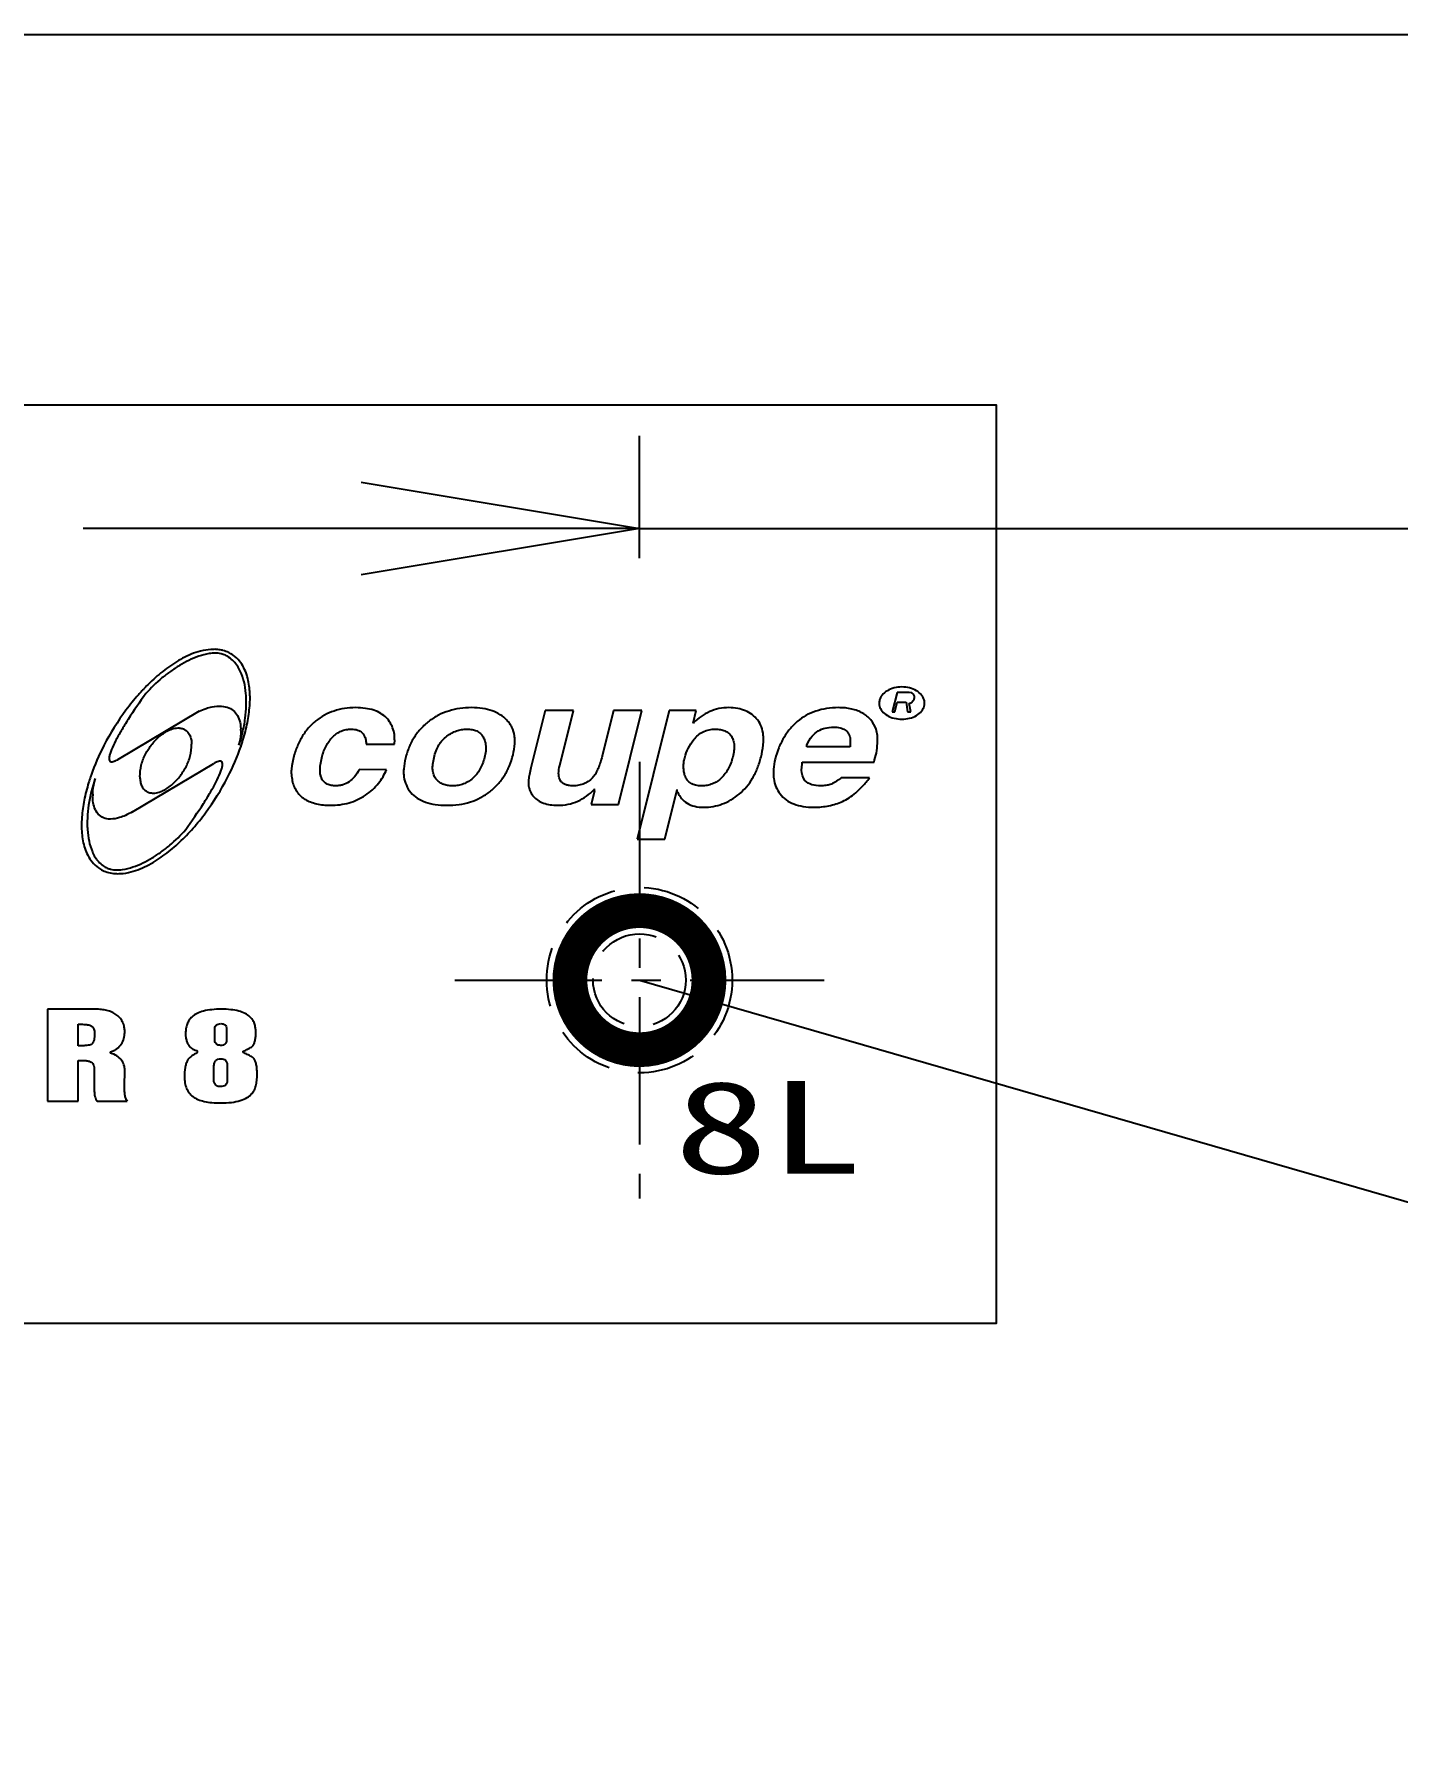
# Model space of a CAD drawing. Extents: x 230 to 4050, y 0 to 2754.
# Drawn here: x 986.4 to 1133.4, y 783.8 to 969.5 of the extents above; entities that cross this region are included whole.
import ezdxf

# ---------------------------------------------------------------- set-up
doc = ezdxf.new("R2010")
doc.units = 0
doc.header["$PDMODE"] = 3
doc.linetypes.add('CENTER', pattern=[50.8, 31.75, -6.35, 6.35, -6.35])
doc.linetypes.add('HIDDEN', pattern=[9.525, 6.35, -3.175])
doc.layers.get('0').update_dxf_attribs({"linetype": 'CONTINUOUS'})
doc.layers.get('DEFPOINTS').update_dxf_attribs({"linetype": 'CONTINUOUS'})
doc.layers.add('DANMEN', color=7, linetype='CONTINUOUS')
doc.layers.add('SUNPOU', color=7, linetype='CONTINUOUS')
doc.styles.add('MSゴシック', font='MS Gothic.ttf')
doc.styles.get("Standard").update_dxf_attribs({"font": 'SIMPLEX.shx', "bigfont": 'extfont.shx'})
doc.dimstyles.get("Standard").update_dxf_attribs({"dimscale": 10, "dimtxt": 2, "dimasz": 3, "dimexe": 1, "dimexo": 1, "dimgap": 0.6, "dimtad": 3, "dimdec": 0, "dimzin": 0, "dimdsep": 46, "dimtxsty": 'STANDARD', "dimblk1": 'OPEN', "dimblk2": 'OPEN', "dimsah": 1, "dimcen": 1.5, "dimadec": 0, "dimazin": 0, "dimtfac": 1, "dimtdec": 0, "dimtmove": 0, "dimatfit": 0, "dimldrblk": 'DOTSMALL', "dimfxl": 1, "dimtvp": 1, "dimtolj": 1, "dimtzin": 0, "dimarcsym": 0})

# ---------------------------------------------------------------- blocks, each defined once
blk = doc.blocks.new('_DotSmall')
at = {"color": 0, "linetype": 'ByBlock', "const_width": 0.5}
blk.add_lwpolyline([(-0.0625, 0, 1), (0.0625, 0, 1)], format="xyb", close=True, dxfattribs=at)
blk = doc.blocks.new('_OPEN')
at = {"color": 0, "linetype": 'ByBlock'}
for p, q in [((-1, 0.1667), (0, 0)), ((0, 0), (-1, -0.1667)), ((0, 0), (-1, 0))]:
    blk.add_line(p, q, dxfattribs=at)
blk = doc.blocks.new('*D3')
at = {"layer": 'DEFPOINTS', "color": 0}
for p in [(1154.08, 916.17), (1051.66, 902.99), (1154.08, 732.49)]:
    blk.add_point(p, dxfattribs=at)
at = {"layer": 'SUNPOU', "color": 0, "lineweight": -2}
for p, q in [((1051.66, 912.99), (1051.66, 926.17)), ((1154.08, 742.49), (1154.08, 926.17)), ((1021.66, 916.17), (991.66, 916.17)), ((1051.66, 916.17), (1154.08, 916.17)), ((1184.08, 916.17), (1274.36, 916.17))]:
    blk.add_line(p, q, dxfattribs=at)
at = {"layer": 'SUNPOU', "color": 0, "lineweight": -2, "xscale": 30, "yscale": 30, "zscale": 30}
blk.add_blockref('_OPEN', (1051.66, 916.17), dxfattribs=at)
at = {"layer": 'SUNPOU', "color": 0, "lineweight": -2, "xscale": 30, "yscale": 30, "zscale": 30, "rotation": 180}
blk.add_blockref('_OPEN', (1154.08, 916.17), dxfattribs=at)
at = {"layer": 'SUNPOU', "color": 0, "insert": (1244.55, 932.17), "char_height": 20, "attachment_point": 5}
blk.add_mtext('\\A1;100', dxfattribs=at)

msp = doc.modelspace()

# ---------------------------------------------------------------- linework, layer by layer
at = {"color": 2}
for p, q in [((857.25, 969.46), (1141.07, 969.46)), ((1079.45, 898.5), (1078.92, 896.39)), ((1080.76, 898.5), (1079.45, 898.5)), ((1081.02, 898.45), (1080.76, 898.5)), ((1079.2, 896.39), (1079.46, 897.43)), ((1079.46, 897.43), (1080.41, 897.43)), ((1080.41, 897.43), (1080.56, 896.39)), ((1080.74, 897.31), (1080.98, 897.41)), ((1080.91, 896.39), (1080.74, 897.31)), ((1080.98, 897.41), (1081.19, 897.61)), ((1081.2, 898.3), (1081.02, 898.45)), ((1081.19, 897.61), (1081.28, 897.76)), ((1081.31, 898.1), (1081.2, 898.3)), ((1081.28, 897.76), (1081.33, 897.95)), ((1081.33, 897.95), (1081.31, 898.1)), ((1004.17, 896.46), (995.39, 891.24)), ((1041.5, 896.54), (1039.96, 890.36)), ((1044.56, 896.54), (1041.5, 896.54)), ((1043.07, 890.6), (1044.56, 896.54)), ((1048.87, 896.54), (1047.64, 891.63)), ((1051.92, 896.54), (1048.87, 896.54)), ((1049.39, 886.4), (1051.92, 896.54)), ((1054.87, 896.54), (1051.41, 882.67)), ((1057.78, 896.54), (1054.87, 896.54)), ((1057.44, 895.16), (1057.78, 896.54)), ((1078.92, 896.39), (1079.2, 896.39)), ((1080.56, 896.39), (1080.91, 896.39)), ((1022.19, 892.9), (1025.24, 892.9)), ((1025.24, 892.9), (1025.27, 893.37)), ((1074.4, 893.23), (1074.37, 892.61)), ((1069.7, 892.61), (1069.7, 892.82)), ((1074.37, 892.61), (1069.7, 892.61)), ((996.99, 885.63), (1005.78, 890.84)), ((1024.4, 890.16), (1021.44, 890.17)), ((1069.15, 890.12), (1069.21, 890.75)), ((1069.21, 890.75), (1069.21, 890.96)), ((1069.21, 890.96), (1076.96, 890.96)), ((1076.47, 889.27), (1073.41, 889.27)), ((1046.83, 887.87), (1046.47, 886.4)), ((1046.83, 887.87), (1046.83, 888.09)), ((1054.41, 882.67), (1055.74, 888.03)), ((1055.74, 887.82), (1055.74, 888.03)), ((1046.47, 886.4), (1049.39, 886.4)), ((1051.41, 882.67), (1054.41, 882.67)), ((987.82, 864.32), (987.82, 854.42)), ((993.17, 864.32), (987.82, 864.32)), ((991.15, 860.37), (991.15, 862.71)), ((1005.87, 860.96), (1005.87, 862.22)), ((1007.15, 862.19), (1007.15, 861.04)), ((994.63, 859.59), (994.63, 859.73)), ((1004.02, 859.66), (1004.02, 859.8)), ((1008.94, 859.65), (1008.94, 859.79)), ((991.15, 858.8), (991.51, 858.81)), ((991.15, 854.42), (991.15, 858.8)), ((992.86, 857.9), (992.87, 855.65)), ((996.13, 856.11), (996.16, 857.65)), ((996.16, 857.65), (996.16, 857.69)), ((1005.77, 856.74), (1005.77, 858.12)), ((1007.22, 858.28), (1007.22, 856.68)), ((996.13, 855.93), (996.13, 856.11)), ((987.82, 854.42), (991.15, 854.42)), ((993.17, 854.42), (996.41, 854.42))]:
    msp.add_line(p, q, dxfattribs=at)
msp.add_lwpolyline([(908.16, 830.46), (1090.16, 830.46), (1090.16, 929.46), (908.16, 929.46)], close=True, dxfattribs=at)
for centre, radius, start, end in [((1005.82, 899.41), 3.72, 77.6928, 78.1466), ((1005.84, 899.49), 3.65, 75.5734, 77.6986), ((1015.06, 882.86), 23.24, 136.9332, 137.4835), ((1014.81, 883.09), 22.9, 136.5537, 136.9327), ((999.21, 897.91), 10.46, 0.6184, 1.144), ((998.98, 897.91), 10.69, 359.9998, 0.6181), ((1078.67, 897.34), 1.16, 177.5374, 182.4626), ((1081.25, 897.34), 1.16, 357.5374, 2.4626), ((1062.22, 890.45), 6.71, 134.2768, 135.4481), ((992.51, 898.19), 16.84, 341.3801, 342.0729), ((993.03, 898.03), 16.3, 342.0541, 346.1515), ((1003.97, 894.39), 4.71, 359.9994, 1.5685), ((987.64, 899.86), 22.24, 341.3388, 341.8622), ((1020.6, 893.37), 4.66, 359.9943, 2.5997), ((1033.65, 893.13), 4.59, 359.9409, 2.5884), ((1060.18, 893.42), 4.86, 0.001, 4.3148), ((987.49, 899.91), 22.4, 341.2111, 341.3393), ((1013.83, 882.12), 22.56, 160.7093, 161.2106), ((1018.07, 889.92), 3.95, 173.8782, 184.1844), ((1071.05, 889.82), 4.95, 177.5294, 179.9559), ((998.1, 887.32), 5.39, 177.7033, 179.9502), ((1043.73, 888.53), 4.06, 175.701, 176.5884), ((1042.32, 892.28), 6.16, 315.8464, 317.1335), ((1002.55, 884.18), 11.05, 178.8961, 179.9969), ((995.21, 881.78), 2.42, 241.5284, 252.7388), ((995.21, 881.76), 2.4, 252.7371, 255.565), ((993.12, 861.82), 3.05, 359.756, 2.3861), ((1007.11, 861.62), 4.39, 178.0764, 179.9079), ((1006.33, 861.78), 3.97, 0.0758, 2.1016), ((993.67, 857.7), 2.5, 2.0785, 3.1622), ((993.52, 857.69), 2.65, 0.0642, 2.0688), ((1012.27, 857.03), 9.67, 178.8443, 179.6803), ((997.88, 857.21), 12.56, 0.4367, 1.0816), ((997.7, 855.16), 1.48, 204.9679, 210.0696)]:
    msp.add_arc(centre, radius, start, end, dxfattribs=at)
for points, knots in [([(1005.89, 903.14), (1005.74, 903.14), (1005.22, 903.13), (1004.35, 902.98), (1003.34, 902.64), (1002.09, 902.04), (1000.65, 901.1), (999.27, 899.94), (998.48, 899.15), (998.19, 898.84)], [0, 0, 0, 0, 0.444571, 1.565391, 2.623767, 3.656983, 5.702369, 7.761296, 9.052456, 9.052456, 9.052456, 9.052456]), ([(1006.56, 902.65), (1006.34, 902.71), (1005.9, 902.75), (1005.09, 902.67), (1004.14, 902.42), (1003.07, 901.96), (1002.06, 901.41), (1001.09, 900.77), (999.84, 899.81), (998.97, 898.98), (998.44, 898.38)], [0, 0, 0, 0, 0.677682, 1.29168, 2.460849, 3.608687, 4.756312, 5.912684, 7.083817, 9.495031, 9.495031, 9.495031, 9.495031]), ([(1006.59, 903.05), (1006.41, 903.09), (1006.18, 903.12), (1005.95, 903.13), (1005.89, 903.14)], [0, 0, 0, 0, 0.5302587, 0.7003015, 0.7003015, 0.7003015, 0.7003015]), ([(1009.27, 897.43), (1009.27, 897.75), (1009.24, 898.49), (1009.06, 899.63), (1008.73, 900.62), (1008.32, 901.35), (1007.91, 901.87), (1007.46, 902.25), (1006.99, 902.52), (1006.71, 902.61), (1006.56, 902.65)], [0, 0, 0, 0, 0.95613, 2.215056, 3.449064, 4.073006, 4.720252, 5.427759, 5.830707, 6.30924, 6.30924, 6.30924, 6.30924]), ([(1009.66, 898.12), (1009.66, 898.33), (1009.62, 899.1), (1009.43, 900.14), (1009.01, 901.18), (1008.54, 901.92), (1007.97, 902.46), (1007.34, 902.82), (1006.96, 902.96), (1006.75, 903.02)], [0, 0, 0, 0, 0.653609, 2.311686, 3.136627, 3.987548, 4.924661, 5.472977, 6.138626, 6.138626, 6.138626, 6.138626]), ([(997.93, 898.56), (997.83, 898.46), (997.26, 897.82), (995.78, 895.99), (994.6, 894.09), (993.91, 892.76)], [0, 0, 0, 0, 0.429496, 2.574646, 7.07539, 7.07539, 7.07539, 7.07539]), ([(1082.27, 897.93), (1082.16, 898.13), (1081.84, 898.51), (1081.18, 898.89), (1080.38, 899.09), (1079.54, 899.09), (1078.74, 898.89), (1078.08, 898.51), (1077.75, 898.13), (1077.65, 897.93)], [0, 0, 0, 0, 0.674049, 1.433503, 2.260805, 3.113418, 3.940721, 4.700174, 5.374224, 5.374224, 5.374224, 5.374224]), ([(998.44, 898.38), (997.77, 897.46), (996.86, 896.14), (995.8, 894.41), (995.19, 893.33), (994.8, 892.51), (994.58, 891.94), (994.49, 891.61), (994.47, 891.42), (994.47, 891.35)], [0, 0, 0, 0, 3.399977, 4.827513, 6.072854, 7.116729, 7.551567, 7.918364, 8.125458, 8.125458, 8.125458, 8.125458]), ([(1004.17, 896.46), (1004.42, 896.57), (1004.88, 896.76), (1005.69, 896.99), (1006.53, 897.07), (1007.38, 896.88), (1008.01, 896.46), (1008.45, 895.82), (1008.63, 895.15), (1008.67, 894.7), (1008.68, 894.52)], [0, 0, 0, 0, 0.824289, 1.487965, 2.520327, 3.326987, 4.038266, 4.757176, 5.572505, 6.112462, 6.112462, 6.112462, 6.112462]), ([(1008.78, 892.94), (1008.82, 893.07), (1009.06, 893.82), (1009.41, 895.18), (1009.63, 896.72), (1009.67, 897.62), (1009.67, 897.91)], [0, 0, 0, 0, 0.416658, 2.367074, 4.19927, 5.066966, 5.066966, 5.066966, 5.066966]), ([(1008.85, 894.13), (1008.98, 894.65), (1009.17, 895.63), (1009.26, 896.74), (1009.27, 897.32), (1009.27, 897.43)], [0, 0, 0, 0, 1.615955, 2.984212, 3.334988, 3.334988, 3.334988, 3.334988]), ([(1021.05, 896.85), (1020.65, 896.85), (1019.86, 896.79), (1018.73, 896.52), (1017.68, 896.07), (1017.06, 895.65), (1016.77, 895.42)], [0, 0, 0, 0, 1.208543, 2.356897, 3.47575, 4.597861, 4.597861, 4.597861, 4.597861]), ([(1024.37, 895.76), (1024.19, 895.94), (1023.76, 896.27), (1022.99, 896.61), (1022.07, 896.81), (1021.4, 896.84), (1021.05, 896.85)], [0, 0, 0, 0, 0.762562, 1.587647, 2.51622, 3.578187, 3.578187, 3.578187, 3.578187]), ([(1033.56, 896.85), (1033.13, 896.85), (1032.3, 896.79), (1031.09, 896.52), (1029.98, 896.07), (1029.31, 895.64), (1028.99, 895.41)], [0, 0, 0, 0, 1.284896, 2.503112, 3.687252, 4.872354, 4.872354, 4.872354, 4.872354]), ([(1037.37, 895.49), (1037.16, 895.72), (1036.66, 896.12), (1035.76, 896.55), (1034.71, 896.8), (1033.96, 896.85), (1033.56, 896.85)], [0, 0, 0, 0, 0.935854, 1.908661, 2.969404, 4.158579, 4.158579, 4.158579, 4.158579]), ([(1061.3, 896.85), (1060.94, 896.85), (1060.23, 896.78), (1059.21, 896.45), (1058.3, 895.93), (1057.77, 895.49), (1057.53, 895.25)], [0, 0, 0, 0, 1.068713, 2.115089, 3.185782, 4.187216, 4.187216, 4.187216, 4.187216]), ([(1064.39, 895.54), (1064.23, 895.75), (1063.83, 896.13), (1063.09, 896.55), (1062.23, 896.8), (1061.62, 896.85), (1061.3, 896.85)], [0, 0, 0, 0, 0.819859, 1.641883, 2.514718, 3.480419, 3.480419, 3.480419, 3.480419]), ([(1073.11, 896.85), (1072.68, 896.85), (1071.86, 896.79), (1070.67, 896.51), (1069.6, 896.04), (1068.97, 895.6), (1068.68, 895.35)], [0, 0, 0, 0, 1.283672, 2.483001, 3.63338, 4.775066, 4.775066, 4.775066, 4.775066]), ([(1075.72, 896.26), (1075.54, 896.36), (1075.16, 896.53), (1074.54, 896.72), (1073.85, 896.83), (1073.36, 896.85), (1073.11, 896.85)], [0, 0, 0, 0, 0.608812, 1.254208, 1.948095, 2.700393, 2.700393, 2.700393, 2.700393]), ([(1077.51, 897.29), (1077.51, 897.1), (1077.63, 896.69), (1078.08, 896.17), (1078.74, 895.79), (1079.54, 895.6), (1080.38, 895.6), (1081.18, 895.79), (1081.84, 896.17), (1082.29, 896.69), (1082.41, 897.1), (1082.41, 897.29)], [0, 0, 0, 0, 0.563455, 1.237505, 1.996958, 2.824261, 3.676873, 4.504176, 5.263629, 5.937679, 6.501134, 6.501134, 6.501134, 6.501134]), ([(1016.77, 895.42), (1016.47, 895.18), (1015.91, 894.64), (1015.22, 893.67), (1014.68, 892.54), (1014.42, 891.72), (1014.31, 891.29)], [0, 0, 0, 0, 1.142282, 2.31414, 3.552229, 4.887319, 4.887319, 4.887319, 4.887319]), ([(1025.26, 893.58), (1025.26, 893.64), (1025.24, 893.95), (1025.14, 894.5), (1024.84, 895.19), (1024.54, 895.59), (1024.37, 895.76)], [0, 0, 0, 0, 0.172949, 0.945356, 1.677307, 2.410397, 2.410397, 2.410397, 2.410397]), ([(1028.99, 895.41), (1028.68, 895.17), (1028.09, 894.64), (1027.36, 893.69), (1026.8, 892.61), (1026.54, 891.82), (1026.44, 891.41)], [0, 0, 0, 0, 1.184669, 2.359029, 3.562448, 4.830978, 4.830978, 4.830978, 4.830978]), ([(1038.24, 893.34), (1038.23, 893.5), (1038.18, 893.98), (1037.99, 894.6), (1037.68, 895.14), (1037.48, 895.38), (1037.37, 895.49)], [0, 0, 0, 0, 0.487753, 1.438779, 1.898799, 2.362191, 2.362191, 2.362191, 2.362191]), ([(1065.02, 893.79), (1065.02, 893.82), (1064.99, 894.16), (1064.87, 894.78), (1064.57, 895.32), (1064.39, 895.54)], [0, 0, 0, 0, 0.091306, 1.027809, 1.877112, 1.877112, 1.877112, 1.877112]), ([(1068.68, 895.35), (1068.39, 895.1), (1067.85, 894.55), (1067.18, 893.59), (1066.65, 892.5), (1066.4, 891.72), (1066.3, 891.31)], [0, 0, 0, 0, 1.145269, 2.299723, 3.495829, 4.76326, 4.76326, 4.76326, 4.76326]), ([(1069.7, 892.82), (1069.84, 893.16), (1070.18, 893.75), (1070.9, 894.36), (1071.71, 894.69), (1072.28, 894.75), (1072.58, 894.75)], [0, 0, 0, 0, 1.109315, 1.987666, 2.787486, 3.687688, 3.687688, 3.687688, 3.687688]), ([(1072.58, 894.75), (1072.83, 894.75), (1073.26, 894.71), (1073.82, 894.5), (1074.21, 894.13), (1074.38, 893.67), (1074.4, 893.35), (1074.4, 893.23)], [0, 0, 0, 0, 0.742861, 1.280522, 1.76099, 2.323831, 2.705969, 2.705969, 2.705969, 2.705969]), ([(1077.17, 894.52), (1077.05, 894.88), (1076.67, 895.58), (1076.05, 896.07), (1075.72, 896.26)], [0, 0, 0, 0, 1.16677, 2.311161, 2.311161, 2.311161, 2.311161]), ([(998.4, 891.82), (998.6, 892.21), (999.06, 892.92), (999.79, 893.68), (1000.45, 894.17), (1000.98, 894.46), (1001.49, 894.63), (1001.94, 894.67), (1002.18, 894.65), (1002.31, 894.61)], [0, 0, 0, 0, 1.31229, 2.542764, 3.144385, 3.74769, 4.373368, 4.713788, 5.10726, 5.10726, 5.10726, 5.10726]), ([(1002.31, 894.61), (1002.43, 894.58), (1002.64, 894.5), (1002.95, 894.26), (1003.19, 893.9), (1003.34, 893.42), (1003.37, 893.08), (1003.37, 892.91), (1003.37, 892.9)], [0, 0, 0, 0, 0.370033, 0.661691, 1.166405, 1.649746, 2.145282, 2.173865, 2.173865, 2.173865, 2.173865]), ([(1002.77, 890.48), (1002.96, 890.85), (1003.28, 891.63), (1003.37, 892.48), (1003.37, 892.9)], [0, 0, 0, 0, 1.253992, 2.51189, 2.51189, 2.51189, 2.51189]), ([(1008.68, 894.39), (1008.68, 894.28), (1008.66, 893.75), (1008.57, 893.23), (1008.47, 892.82)], [0, 0, 0, 0, 0.32244, 1.588072, 1.588072, 1.588072, 1.588072]), ([(1017.4, 891.43), (1017.46, 891.66), (1017.59, 892.1), (1017.86, 892.71), (1018.19, 893.24), (1018.45, 893.56), (1018.6, 893.7)], [0, 0, 0, 0, 0.708617, 1.368306, 1.990949, 2.591247, 2.591247, 2.591247, 2.591247]), ([(1018.6, 893.7), (1018.73, 893.83), (1019.02, 894.07), (1019.5, 894.34), (1020.03, 894.5), (1020.39, 894.54), (1020.57, 894.53)], [0, 0, 0, 0, 0.573585, 1.117042, 1.650854, 2.197051, 2.197051, 2.197051, 2.197051]), ([(1020.57, 894.53), (1020.69, 894.53), (1020.93, 894.52), (1021.35, 894.43), (1021.81, 894.16), (1022.07, 893.7), (1022.17, 893.27), (1022.19, 893.03), (1022.19, 892.9)], [0, 0, 0, 0, 0.372821, 0.705093, 1.292686, 1.888848, 2.230053, 2.613292, 2.613292, 2.613292, 2.613292]), ([(1029.51, 891.49), (1029.57, 891.73), (1029.72, 892.19), (1030.02, 892.82), (1030.41, 893.36), (1030.73, 893.65), (1030.9, 893.78)], [0, 0, 0, 0, 0.752199, 1.44456, 2.09562, 2.727925, 2.727925, 2.727925, 2.727925]), ([(1030.9, 893.78), (1031.06, 893.9), (1031.39, 894.12), (1031.92, 894.36), (1032.48, 894.5), (1032.87, 894.54), (1033.06, 894.53)], [0, 0, 0, 0, 0.6037, 1.183975, 1.754736, 2.330875, 2.330875, 2.330875, 2.330875]), ([(1033.06, 894.53), (1033.25, 894.53), (1033.61, 894.51), (1034.11, 894.36), (1034.52, 894.09), (1034.72, 893.85), (1034.8, 893.71)], [0, 0, 0, 0, 0.573812, 1.078718, 1.544884, 2.010665, 2.010665, 2.010665, 2.010665]), ([(1034.8, 893.71), (1034.88, 893.58), (1035.02, 893.26), (1035.09, 892.85), (1035.1, 892.6), (1035.1, 892.53)], [0, 0, 0, 0, 0.489569, 1.019829, 1.238237, 1.238237, 1.238237, 1.238237]), ([(1038.03, 891.77), (1038.12, 892.16), (1038.21, 892.62), (1038.23, 893.08), (1038.24, 893.13)], [0, 0, 0, 0, 1.228319, 1.382233, 1.382233, 1.382233, 1.382233]), ([(1056.54, 891.45), (1056.63, 891.8), (1056.89, 892.49), (1057.29, 893.11), (1057.52, 893.4)], [0, 0, 0, 0, 1.078842, 2.197054, 2.197054, 2.197054, 2.197054]), ([(1057.52, 893.4), (1057.79, 893.75), (1058.49, 894.36), (1059.4, 894.53), (1059.84, 894.53)], [0, 0, 0, 0, 1.330684, 2.659725, 2.659725, 2.659725, 2.659725]), ([(1059.84, 894.53), (1060.03, 894.53), (1060.39, 894.51), (1060.88, 894.37), (1061.29, 894.12), (1061.49, 893.9), (1061.57, 893.77)], [0, 0, 0, 0, 0.566578, 1.064337, 1.520645, 1.9705, 1.9705, 1.9705, 1.9705]), ([(1061.57, 893.77), (1061.66, 893.64), (1061.8, 893.33), (1061.87, 892.94), (1061.87, 892.7), (1061.87, 892.64)], [0, 0, 0, 0, 0.473071, 1.000055, 1.18556, 1.18556, 1.18556, 1.18556]), ([(1064.77, 891.53), (1064.87, 891.95), (1065, 892.58), (1065.04, 893.21), (1065.04, 893.42)], [0, 0, 0, 0, 1.279848, 1.911953, 1.911953, 1.911953, 1.911953]), ([(1076.96, 890.96), (1077.04, 891.3), (1077.24, 891.95), (1077.32, 892.77), (1077.34, 893.24), (1077.34, 893.37)], [0, 0, 0, 0, 1.02406, 2.06037, 2.439274, 2.439274, 2.439274, 2.439274]), ([(1077.33, 893.71), (1077.32, 893.75), (1077.3, 894.02), (1077.25, 894.3), (1077.17, 894.52)], [0, 0, 0, 0, 0.1333221, 0.823218, 0.823218, 0.823218, 0.823218]), ([(994.47, 891.35), (994.47, 891.32), (994.48, 891.22), (994.52, 891.08), (994.67, 891), (994.84, 891), (995.01, 891.05), (995.13, 891.11), (995.18, 891.13)], [0, 0, 0, 0, 0.0838026, 0.3015016, 0.4108413, 0.5591089, 0.7898728, 0.9552832, 0.9552832, 0.9552832, 0.9552832]), ([(997.8, 889.4), (997.8, 889.82), (997.88, 890.66), (998.21, 891.45), (998.4, 891.82)], [0, 0, 0, 0, 1.258296, 2.512288, 2.512288, 2.512288, 2.512288]), ([(1006.71, 890.74), (1006.71, 890.77), (1006.7, 890.87), (1006.66, 891.02), (1006.51, 891.09), (1006.34, 891.09), (1006.08, 891.01), (1005.9, 890.91), (1005.78, 890.84)], [0, 0, 0, 0, 0.090433, 0.306577, 0.417159, 0.568557, 0.803686, 1.206347, 1.206347, 1.206347, 1.206347]), ([(1014.31, 891.29), (1014.26, 891.06), (1014.19, 890.74), (1014.16, 890.42), (1014.15, 890.34)], [0, 0, 0, 0, 0.7116975, 0.9656928, 0.9656928, 0.9656928, 0.9656928]), ([(1017.22, 890.12), (1017.22, 890.32), (1017.25, 890.77), (1017.35, 891.2), (1017.4, 891.43)], [0, 0, 0, 0, 0.602711, 1.322937, 1.322937, 1.322937, 1.322937]), ([(1029.36, 890.38), (1029.36, 890.51), (1029.38, 890.88), (1029.46, 891.25), (1029.51, 891.49)], [0, 0, 0, 0, 0.382202, 1.121734, 1.121734, 1.121734, 1.121734]), ([(1034.95, 891.48), (1034.9, 891.25), (1034.76, 890.81), (1034.48, 890.2), (1034.13, 889.67), (1033.84, 889.37), (1033.69, 889.23)], [0, 0, 0, 0, 0.708629, 1.370491, 2.000081, 2.613927, 2.613927, 2.613927, 2.613927]), ([(1035.1, 892.53), (1035.1, 892.4), (1035.08, 892.05), (1035.01, 891.7), (1034.95, 891.48)], [0, 0, 0, 0, 0.378537, 1.059986, 1.059986, 1.059986, 1.059986]), ([(1035.53, 887.78), (1035.84, 888.02), (1036.41, 888.56), (1037.12, 889.5), (1037.67, 890.58), (1037.93, 891.36), (1038.03, 891.77)], [0, 0, 0, 0, 1.173098, 2.337652, 3.530313, 4.785664, 4.785664, 4.785664, 4.785664]), ([(1047.64, 891.63), (1047.58, 891.38), (1047.46, 890.93), (1047.23, 890.32), (1046.99, 889.81), (1046.8, 889.53), (1046.7, 889.41)], [0, 0, 0, 0, 0.755729, 1.407035, 1.960106, 2.424506, 2.424506, 2.424506, 2.424506]), ([(1056.42, 890.49), (1056.42, 890.64), (1056.44, 890.96), (1056.5, 891.28), (1056.54, 891.45)], [0, 0, 0, 0, 0.4436352, 0.9712156, 0.9712156, 0.9712156, 0.9712156]), ([(1061.72, 891.52), (1061.66, 891.29), (1061.53, 890.86), (1061.26, 890.26), (1060.92, 889.73), (1060.65, 889.42), (1060.51, 889.28)], [0, 0, 0, 0, 0.691408, 1.343391, 1.9665, 2.572068, 2.572068, 2.572068, 2.572068]), ([(1061.87, 892.64), (1061.87, 892.5), (1061.85, 892.12), (1061.77, 891.75), (1061.72, 891.52)], [0, 0, 0, 0, 0.424719, 1.135434, 1.135434, 1.135434, 1.135434]), ([(1062.41, 887.53), (1062.69, 887.76), (1063.23, 888.29), (1063.9, 889.23), (1064.42, 890.33), (1064.67, 891.12), (1064.77, 891.53)], [0, 0, 0, 0, 1.111311, 2.248513, 3.445782, 4.733154, 4.733154, 4.733154, 4.733154]), ([(1066.3, 891.31), (1066.21, 890.95), (1066.13, 890.52), (1066.11, 890.09), (1066.1, 890.03)], [0, 0, 0, 0, 1.120903, 1.291196, 1.291196, 1.291196, 1.291196]), ([(992.47, 889.39), (992.4, 889.18), (992.13, 888.35), (991.76, 886.91), (991.55, 885.44), (991.51, 884.61), (991.5, 884.39)], [0, 0, 0, 0, 0.66992, 2.620335, 4.452532, 5.107968, 5.107968, 5.107968, 5.107968]), ([(992.96, 889.2), (992.65, 888.27), (992.3, 886.87), (992.13, 885.24), (992.12, 884.59), (992.12, 884.39)], [0, 0, 0, 0, 2.946172, 4.303135, 4.895627, 4.895627, 4.895627, 4.895627]), ([(992.71, 887.53), (992.71, 887.64), (992.75, 888.2), (992.85, 888.76), (992.96, 889.2)], [0, 0, 0, 0, 0.317315, 1.688116, 1.688116, 1.688116, 1.688116]), ([(994.42, 879.07), (994.64, 879.01), (995.08, 878.94), (995.89, 878.94), (996.81, 879.1), (997.83, 879.45), (999.08, 880.04), (1000.52, 880.98), (1002.1, 882.32), (1003.56, 883.83), (1005.39, 886.1), (1006.57, 887.99), (1007.25, 889.33)], [0, 0, 0, 0, 0.694416, 1.308748, 2.429568, 3.487943, 4.52116, 6.566546, 8.625473, 10.720265, 12.865415, 17.366159, 17.366159, 17.366159, 17.366159]), ([(997.8, 889.4), (997.8, 889.39), (997.8, 889.21), (997.83, 888.88), (997.97, 888.4), (998.22, 888.04), (998.53, 887.8), (998.73, 887.71), (998.85, 887.68)], [0, 0, 0, 0, 0.028183, 0.523719, 1.00706, 1.511775, 1.803432, 2.173465, 2.173465, 2.173465, 2.173465]), ([(998.85, 887.68), (998.98, 887.65), (999.23, 887.62), (999.68, 887.67), (1000.18, 887.83), (1000.72, 888.13), (1001.37, 888.61), (1002.1, 889.37), (1002.57, 890.09), (1002.77, 890.48)], [0, 0, 0, 0, 0.393472, 0.733892, 1.35957, 1.962875, 2.564496, 3.79497, 5.10726, 5.10726, 5.10726, 5.10726]), ([(1002.73, 883.7), (1003.39, 884.63), (1004.31, 885.96), (1005.38, 887.68), (1005.99, 888.77), (1006.39, 889.59), (1006.6, 890.17), (1006.69, 890.49), (1006.71, 890.68), (1006.71, 890.74)], [0, 0, 0, 0, 3.408723, 4.842809, 6.093679, 7.140658, 7.575694, 7.941564, 8.140131, 8.140131, 8.140131, 8.140131]), ([(1014.14, 889.63), (1014.14, 889.57), (1014.17, 889.31), (1014.21, 889.04), (1014.26, 888.83)], [0, 0, 0, 0, 0.1648172, 0.8103202, 0.8103202, 0.8103202, 0.8103202]), ([(1018.95, 888.42), (1018.77, 888.42), (1018.44, 888.44), (1017.99, 888.58), (1017.64, 888.83), (1017.38, 889.17), (1017.24, 889.62), (1017.22, 889.94), (1017.22, 890.12), (1017.22, 890.12)], [0, 0, 0, 0, 0.530364, 0.984787, 1.394739, 1.802044, 2.249199, 2.768955, 2.779812, 2.779812, 2.779812, 2.779812]), ([(1021.44, 890.17), (1021.3, 889.9), (1020.98, 889.41), (1020.39, 888.84), (1019.81, 888.55), (1019.32, 888.44), (1019.07, 888.42), (1018.95, 888.42)], [0, 0, 0, 0, 0.921399, 1.721431, 2.458274, 2.826508, 3.206033, 3.206033, 3.206033, 3.206033]), ([(1022.12, 887.41), (1022.64, 887.77), (1023.55, 888.59), (1024.17, 889.64), (1024.4, 890.16)], [0, 0, 0, 0, 1.90698, 3.609396, 3.609396, 3.609396, 3.609396]), ([(1026.24, 890.25), (1026.24, 890.24), (1026.23, 890.09), (1026.22, 889.94), (1026.22, 889.8)], [0, 0, 0, 0, 0.0368058, 0.4547866, 0.4547866, 0.4547866, 0.4547866]), ([(1026.23, 889.8), (1026.23, 889.66), (1026.27, 889.21), (1026.48, 888.47), (1026.81, 887.93), (1027.01, 887.71)], [0, 0, 0, 0, 0.427376, 1.370476, 2.27758, 2.27758, 2.27758, 2.27758]), ([(1029.72, 889.18), (1029.61, 889.3), (1029.45, 889.61), (1029.37, 890.04), (1029.36, 890.3), (1029.36, 890.38)], [0, 0, 0, 0, 0.490292, 1.029532, 1.274783, 1.274783, 1.274783, 1.274783]), ([(1031.5, 888.42), (1031.32, 888.42), (1030.96, 888.45), (1030.46, 888.58), (1030.04, 888.83), (1029.81, 889.05), (1029.72, 889.18)], [0, 0, 0, 0, 0.558673, 1.062849, 1.536123, 2.00852, 2.00852, 2.00852, 2.00852]), ([(1033.69, 889.23), (1033.54, 889.1), (1033.23, 888.86), (1032.69, 888.6), (1032.11, 888.45), (1031.71, 888.42), (1031.5, 888.42)], [0, 0, 0, 0, 0.59661, 1.1782, 1.767785, 2.386711, 2.386711, 2.386711, 2.386711]), ([(1039.96, 890.36), (1039.9, 890.13), (1039.8, 889.69), (1039.72, 889.18), (1039.69, 888.91), (1039.69, 888.83)], [0, 0, 0, 0, 0.728815, 1.341401, 1.556863, 1.556863, 1.556863, 1.556863]), ([(1044.47, 888.42), (1044.32, 888.42), (1044.04, 888.44), (1043.66, 888.54), (1043.36, 888.71), (1043.05, 889.05), (1042.96, 889.44), (1042.95, 889.71), (1042.95, 889.75)], [0, 0, 0, 0, 0.450212, 0.834191, 1.171872, 1.491776, 2.199675, 2.300214, 2.300214, 2.300214, 2.300214]), ([(1046.7, 889.41), (1046.57, 889.25), (1046.27, 888.96), (1045.73, 888.64), (1045.12, 888.46), (1044.69, 888.42), (1044.47, 888.42)], [0, 0, 0, 0, 0.627672, 1.235688, 1.85676, 2.521595, 2.521595, 2.521595, 2.521595]), ([(1056.57, 889.51), (1056.52, 889.66), (1056.45, 889.97), (1056.42, 890.3), (1056.42, 890.47), (1056.42, 890.49)], [0, 0, 0, 0, 0.4633875, 0.9370435, 0.9889704, 0.9889704, 0.9889704, 0.9889704]), ([(1058.36, 888.42), (1058.14, 888.42), (1057.74, 888.45), (1057.2, 888.66), (1056.86, 888.96), (1056.67, 889.26), (1056.6, 889.43), (1056.57, 889.51)], [0, 0, 0, 0, 0.649406, 1.201313, 1.712778, 1.976631, 2.25654, 2.25654, 2.25654, 2.25654]), ([(1060.51, 889.28), (1060.37, 889.14), (1060.07, 888.89), (1059.55, 888.61), (1058.97, 888.45), (1058.57, 888.42), (1058.36, 888.42)], [0, 0, 0, 0, 0.59204, 1.169408, 1.755968, 2.373724, 2.373724, 2.373724, 2.373724]), ([(1066.1, 889.82), (1066.1, 889.62), (1066.13, 889.1), (1066.34, 888.31), (1066.65, 887.78), (1066.83, 887.54)], [0, 0, 0, 0, 0.617862, 1.53598, 2.434031, 2.434031, 2.434031, 2.434031]), ([(1071.18, 888.42), (1070.59, 888.42), (1069.41, 888.64), (1069.15, 889.73), (1069.15, 890.12)], [0, 0, 0, 0, 1.776984, 2.949641, 2.949641, 2.949641, 2.949641]), ([(1073.41, 889.27), (1073.3, 889.18), (1073.08, 889.02), (1072.77, 888.82), (1072.5, 888.66), (1072.32, 888.59), (1072.24, 888.56)], [0, 0, 0, 0, 0.432499, 0.804095, 1.116379, 1.372052, 1.372052, 1.372052, 1.372052]), ([(1073.56, 886.74), (1073.8, 886.84), (1074.31, 887.13), (1075.03, 887.69), (1075.76, 888.41), (1076.23, 888.97), (1076.47, 889.27)], [0, 0, 0, 0, 0.80962, 1.718661, 2.74272, 3.892204, 3.892204, 3.892204, 3.892204]), ([(996.99, 885.63), (996.75, 885.48), (996.3, 885.24), (995.51, 884.94), (994.69, 884.78), (993.87, 884.91), (993.03, 885.51), (992.74, 886.46), (992.7, 887.14), (992.7, 887.32)], [0, 0, 0, 0, 0.854592, 1.526807, 2.538961, 3.302933, 3.977563, 5.514428, 6.045214, 6.045214, 6.045214, 6.045214]), ([(1014.26, 888.83), (1014.31, 888.63), (1014.44, 888.25), (1014.74, 887.73), (1015.14, 887.29), (1015.46, 887.05), (1015.64, 886.95)], [0, 0, 0, 0, 0.617867, 1.206683, 1.788788, 2.387503, 2.387503, 2.387503, 2.387503]), ([(1018.31, 886.32), (1018.66, 886.32), (1019.35, 886.36), (1020.35, 886.56), (1021.28, 886.91), (1021.85, 887.23), (1022.12, 887.41)], [0, 0, 0, 0, 1.057536, 2.065739, 3.045178, 4.01919, 4.01919, 4.01919, 4.01919]), ([(1027.01, 887.71), (1027.21, 887.47), (1027.69, 887.05), (1028.6, 886.62), (1029.68, 886.37), (1030.46, 886.32), (1030.87, 886.32)], [0, 0, 0, 0, 0.918691, 1.89518, 2.9847, 4.226854, 4.226854, 4.226854, 4.226854]), ([(1030.87, 886.32), (1031.32, 886.32), (1032.18, 886.37), (1033.42, 886.64), (1034.55, 887.11), (1035.22, 887.54), (1035.53, 887.78)], [0, 0, 0, 0, 1.338707, 2.589754, 3.787008, 4.969665, 4.969665, 4.969665, 4.969665]), ([(1039.68, 888.56), (1039.71, 888.39), (1039.76, 888.11), (1039.94, 887.67), (1040.1, 887.42), (1040.23, 887.27)], [0, 0, 0, 0, 0.525999, 0.836738, 1.41575, 1.41575, 1.41575, 1.41575]), ([(1042.85, 886.32), (1043.23, 886.32), (1043.97, 886.39), (1045.03, 886.73), (1045.96, 887.27), (1046.5, 887.74), (1046.74, 887.99)], [0, 0, 0, 0, 1.125487, 2.214644, 3.317293, 4.344352, 4.344352, 4.344352, 4.344352]), ([(1055.74, 887.82), (1055.8, 887.68), (1055.93, 887.42), (1056.25, 886.95), (1056.8, 886.48), (1057.65, 886.16), (1058.27, 886.11), (1058.61, 886.11)], [0, 0, 0, 0, 0.446804, 0.870711, 1.692029, 2.560793, 3.556631, 3.556631, 3.556631, 3.556631]), ([(1058.61, 886.11), (1058.95, 886.11), (1059.62, 886.17), (1060.61, 886.44), (1061.55, 886.89), (1062.13, 887.3), (1062.41, 887.53)], [0, 0, 0, 0, 1.02101, 2.027663, 3.054663, 4.134645, 4.134645, 4.134645, 4.134645]), ([(1066.83, 887.54), (1067.01, 887.3), (1067.46, 886.87), (1068.32, 886.42), (1069.36, 886.15), (1070.1, 886.11), (1070.5, 886.11)], [0, 0, 0, 0, 0.90233, 1.841432, 2.882873, 4.075365, 4.075365, 4.075365, 4.075365]), ([(1072.24, 888.56), (1072.17, 888.54), (1072.01, 888.5), (1071.75, 888.45), (1071.48, 888.43), (1071.28, 888.42), (1071.18, 888.42)], [0, 0, 0, 0, 0.237823, 0.494885, 0.772991, 1.073565, 1.073565, 1.073565, 1.073565]), ([(1015.64, 886.95), (1015.82, 886.85), (1016.21, 886.66), (1016.85, 886.46), (1017.56, 886.34), (1018.05, 886.32), (1018.31, 886.32)], [0, 0, 0, 0, 0.62869, 1.293691, 2.006208, 2.775497, 2.775497, 2.775497, 2.775497]), ([(1040.23, 887.27), (1040.37, 887.11), (1040.7, 886.83), (1041.32, 886.53), (1042.05, 886.35), (1042.57, 886.32), (1042.85, 886.32)], [0, 0, 0, 0, 0.640194, 1.30993, 2.045683, 2.873483, 2.873483, 2.873483, 2.873483]), ([(1070.5, 886.11), (1071.03, 886.11), (1072.08, 886.21), (1073.09, 886.53), (1073.56, 886.74)], [0, 0, 0, 0, 1.599455, 3.138077, 3.138077, 3.138077, 3.138077]), ([(991.5, 884.18), (991.5, 883.89), (991.53, 883.05), (991.73, 881.94), (992.15, 880.91), (992.63, 880.17), (993.2, 879.63), (993.82, 879.26), (994.2, 879.12), (994.42, 879.07)], [0, 0, 0, 0, 0.864714, 2.522791, 3.347733, 4.198654, 5.135767, 5.684082, 6.349731, 6.349731, 6.349731, 6.349731]), ([(992.12, 884.39), (992.12, 884.16), (992.14, 883.51), (992.27, 882.46), (992.57, 881.47), (992.94, 880.74), (993.32, 880.21), (993.71, 879.86), (993.98, 879.69), (994.06, 879.65)], [0, 0, 0, 0, 0.704137, 1.950996, 3.16725, 3.778094, 4.407801, 5.091975, 5.356238, 5.356238, 5.356238, 5.356238]), ([(994.61, 879.43), (994.83, 879.38), (995.27, 879.33), (996.09, 879.39), (997.05, 879.64), (998.12, 880.09), (999.14, 880.64), (1000.1, 881.28), (1001.35, 882.25), (1002.2, 883.09), (1002.73, 883.7)], [0, 0, 0, 0, 0.686672, 1.307174, 2.482838, 3.632505, 4.779828, 5.935149, 7.105481, 9.519899, 9.519899, 9.519899, 9.519899]), ([(995.31, 863.68), (995.18, 863.79), (994.88, 863.98), (994.37, 864.18), (993.79, 864.29), (993.39, 864.32), (993.17, 864.32)], [0, 0, 0, 0, 0.513049, 1.051184, 1.631862, 2.269206, 2.269206, 2.269206, 2.269206]), ([(996.16, 861.95), (996.15, 862.09), (996.12, 862.41), (995.97, 862.88), (995.7, 863.33), (995.45, 863.58), (995.31, 863.68)], [0, 0, 0, 0, 0.431401, 0.958251, 1.468955, 1.993873, 1.993873, 1.993873, 1.993873]), ([(1003.42, 863.51), (1003.3, 863.4), (1003.09, 863.16), (1002.87, 862.71), (1002.75, 862.24), (1002.72, 861.92), (1002.72, 861.77)], [0, 0, 0, 0, 0.471715, 0.956139, 1.479688, 1.923061, 1.923061, 1.923061, 1.923061]), ([(1006.59, 864.33), (1006.24, 864.33), (1005.59, 864.3), (1004.7, 864.16), (1003.98, 863.91), (1003.58, 863.65), (1003.42, 863.51)], [0, 0, 0, 0, 1.049667, 1.940874, 2.69322, 3.338905, 3.338905, 3.338905, 3.338905]), ([(1009.66, 863.52), (1009.5, 863.66), (1009.12, 863.91), (1008.41, 864.16), (1007.55, 864.3), (1006.93, 864.33), (1006.59, 864.33)], [0, 0, 0, 0, 0.627686, 1.357091, 2.219294, 3.23353, 3.23353, 3.23353, 3.23353]), ([(1010.3, 861.93), (1010.29, 862.06), (1010.27, 862.35), (1010.16, 862.79), (1009.96, 863.2), (1009.76, 863.42), (1009.66, 863.52)], [0, 0, 0, 0, 0.396509, 0.878744, 1.325249, 1.759489, 1.759489, 1.759489, 1.759489]), ([(991.15, 862.71), (991.35, 862.71), (991.69, 862.7), (992.1, 862.66), (992.32, 862.63), (992.39, 862.6)], [0, 0, 0, 0, 0.61026, 1.014067, 1.250386, 1.250386, 1.250386, 1.250386]), ([(992.39, 862.6), (992.48, 862.57), (992.67, 862.46), (992.87, 862.14), (992.9, 861.88), (992.9, 861.74)], [0, 0, 0, 0, 0.302834, 0.63006, 1.07038, 1.07038, 1.07038, 1.07038]), ([(992.9, 861.74), (992.9, 861.55), (992.9, 861.26), (992.82, 860.88), (992.71, 860.64), (992.59, 860.53), (992.53, 860.5)], [0, 0, 0, 0, 0.552818, 0.881334, 1.138493, 1.34895, 1.34895, 1.34895, 1.34895]), ([(994.63, 859.73), (994.76, 859.77), (994.99, 859.87), (995.4, 860.11), (995.82, 860.53), (996.09, 861.15), (996.15, 861.6), (996.16, 861.81)], [0, 0, 0, 0, 0.387052, 0.748722, 1.427687, 2.117471, 2.756255, 2.756255, 2.756255, 2.756255]), ([(1002.72, 861.63), (1002.72, 861.52), (1002.74, 861.27), (1002.82, 860.91), (1002.96, 860.56), (1003.1, 860.36), (1003.17, 860.28)], [0, 0, 0, 0, 0.32957, 0.743705, 1.113197, 1.453565, 1.453565, 1.453565, 1.453565]), ([(1005.87, 862.22), (1005.87, 862.31), (1005.89, 862.47), (1006.03, 862.65), (1006.26, 862.75), (1006.43, 862.77), (1006.53, 862.77)], [0, 0, 0, 0, 0.2583443, 0.4608004, 0.6780035, 0.9771033, 0.9771033, 0.9771033, 0.9771033]), ([(1006.53, 862.77), (1006.62, 862.77), (1006.78, 862.75), (1006.99, 862.65), (1007.13, 862.45), (1007.15, 862.28), (1007.15, 862.19)], [0, 0, 0, 0, 0.2683762, 0.4768852, 0.6871294, 0.9636761, 0.9636761, 0.9636761, 0.9636761]), ([(1009.95, 860.35), (1010.01, 860.43), (1010.12, 860.62), (1010.23, 860.97), (1010.28, 861.37), (1010.3, 861.66), (1010.3, 861.79)], [0, 0, 0, 0, 0.292319, 0.656099, 1.104569, 1.503762, 1.503762, 1.503762, 1.503762]), ([(992.53, 860.5), (992.48, 860.48), (992.33, 860.44), (992.04, 860.41), (991.63, 860.38), (991.32, 860.38), (991.15, 860.37)], [0, 0, 0, 0, 0.169871, 0.457538, 0.864727, 1.391392, 1.391392, 1.391392, 1.391392]), ([(996.16, 857.83), (996.16, 857.89), (996.14, 858.05), (996.07, 858.41), (995.82, 858.89), (995.3, 859.33), (994.87, 859.52), (994.63, 859.59)], [0, 0, 0, 0, 0.16244, 0.48793, 1.102494, 1.744202, 2.489382, 2.489382, 2.489382, 2.489382]), ([(1004.02, 859.66), (1003.9, 859.6), (1003.69, 859.48), (1003.4, 859.3), (1003.18, 859.14), (1003.08, 859.03), (1003.03, 858.98)], [0, 0, 0, 0, 0.408117, 0.743432, 1.008967, 1.209646, 1.209646, 1.209646, 1.209646]), ([(1003.17, 860.28), (1003.22, 860.24), (1003.32, 860.14), (1003.52, 860.02), (1003.75, 859.91), (1003.93, 859.84), (1004.02, 859.8)], [0, 0, 0, 0, 0.191885, 0.4170134, 0.6792189, 0.9808275, 0.9808275, 0.9808275, 0.9808275]), ([(1006.05, 860.57), (1005.99, 860.62), (1005.9, 860.74), (1005.87, 860.89), (1005.87, 860.96)], [0, 0, 0, 0, 0.2196805, 0.4340069, 0.4340069, 0.4340069, 0.4340069]), ([(1006.48, 860.42), (1006.4, 860.42), (1006.24, 860.45), (1006.11, 860.53), (1006.05, 860.57)], [0, 0, 0, 0, 0.2338062, 0.4631325, 0.4631325, 0.4631325, 0.4631325]), ([(1007.15, 861.04), (1007.15, 860.99), (1007.14, 860.9), (1007.1, 860.73), (1006.99, 860.56), (1006.76, 860.44), (1006.58, 860.42), (1006.48, 860.42)], [0, 0, 0, 0, 0.145307, 0.27433, 0.503351, 0.741764, 1.037285, 1.037285, 1.037285, 1.037285]), ([(1008.94, 859.79), (1009.07, 859.85), (1009.3, 859.95), (1009.6, 860.1), (1009.81, 860.23), (1009.91, 860.31), (1009.95, 860.35)], [0, 0, 0, 0, 0.420005, 0.751659, 0.995896, 1.155303, 1.155303, 1.155303, 1.155303]), ([(1010.06, 859.03), (1010.02, 859.07), (1009.91, 859.16), (1009.67, 859.3), (1009.34, 859.47), (1009.09, 859.59), (1008.94, 859.65)], [0, 0, 0, 0, 0.1674, 0.436192, 0.807691, 1.281362, 1.281362, 1.281362, 1.281362]), ([(991.51, 858.81), (991.67, 858.81), (991.95, 858.8), (992.3, 858.73), (992.48, 858.65), (992.55, 858.61)], [0, 0, 0, 0, 0.483475, 0.827308, 1.070305, 1.070305, 1.070305, 1.070305]), ([(992.55, 858.61), (992.61, 858.57), (992.72, 858.46), (992.83, 858.21), (992.86, 858.01), (992.86, 857.9)], [0, 0, 0, 0, 0.2144345, 0.4671057, 0.7986697, 0.7986697, 0.7986697, 0.7986697]), ([(1003.03, 858.98), (1002.96, 858.87), (1002.82, 858.63), (1002.69, 858.19), (1002.62, 857.72), (1002.6, 857.39), (1002.6, 857.23)], [0, 0, 0, 0, 0.384608, 0.832423, 1.357511, 1.827357, 1.827357, 1.827357, 1.827357]), ([(1005.77, 858.12), (1005.77, 858.26), (1005.8, 858.5), (1005.96, 858.8), (1006.23, 858.95), (1006.42, 858.97), (1006.53, 858.97)], [0, 0, 0, 0, 0.418069, 0.715072, 0.978175, 1.296404, 1.296404, 1.296404, 1.296404]), ([(1006.53, 858.97), (1006.63, 858.97), (1006.8, 858.96), (1007.04, 858.83), (1007.2, 858.59), (1007.22, 858.39), (1007.22, 858.28)], [0, 0, 0, 0, 0.291557, 0.525989, 0.774759, 1.111729, 1.111729, 1.111729, 1.111729]), ([(1010.44, 857.44), (1010.43, 857.59), (1010.42, 857.91), (1010.36, 858.35), (1010.25, 858.74), (1010.13, 858.95), (1010.06, 859.03)], [0, 0, 0, 0, 0.452512, 0.944001, 1.341219, 1.659007, 1.659007, 1.659007, 1.659007]), ([(996.35, 854.53), (996.32, 854.59), (996.25, 854.78), (996.17, 855.12), (996.13, 855.53), (996.13, 855.81), (996.13, 855.93)], [0, 0, 0, 0, 0.197434, 0.590929, 1.058214, 1.425607, 1.425607, 1.425607, 1.425607]), ([(1002.6, 857.09), (1002.6, 856.85), (1002.63, 856.41), (1002.79, 855.79), (1003.09, 855.28), (1003.36, 855.01), (1003.52, 854.9)], [0, 0, 0, 0, 0.706114, 1.329657, 1.902684, 2.466624, 2.466624, 2.466624, 2.466624]), ([(1006.44, 855.98), (1006.39, 855.98), (1006.29, 855.98), (1006.11, 856.03), (1005.92, 856.15), (1005.79, 856.42), (1005.77, 856.62), (1005.77, 856.74)], [0, 0, 0, 0, 0.157452, 0.298008, 0.550638, 0.818912, 1.15537, 1.15537, 1.15537, 1.15537]), ([(1007.22, 856.68), (1007.22, 856.62), (1007.21, 856.52), (1007.17, 856.33), (1007.04, 856.13), (1006.76, 856), (1006.56, 855.98), (1006.44, 855.98)], [0, 0, 0, 0, 0.164719, 0.311407, 0.573328, 0.84788, 1.188839, 1.188839, 1.188839, 1.188839]), ([(1009.89, 855.24), (1009.99, 855.35), (1010.16, 855.61), (1010.32, 856.09), (1010.42, 856.67), (1010.44, 857.08), (1010.44, 857.3)], [0, 0, 0, 0, 0.4377, 0.933783, 1.508243, 2.174214, 2.174214, 2.174214, 2.174214]), ([(992.87, 855.65), (992.87, 855.52), (992.88, 855.27), (992.94, 854.93), (993.03, 854.65), (993.12, 854.49), (993.17, 854.42)], [0, 0, 0, 0, 0.392103, 0.733309, 1.029265, 1.288617, 1.288617, 1.288617, 1.288617]), ([(1003.52, 854.9), (1003.68, 854.78), (1004.07, 854.56), (1004.76, 854.36), (1005.59, 854.24), (1006.19, 854.22), (1006.51, 854.22)], [0, 0, 0, 0, 0.612436, 1.3223, 2.152727, 3.118432, 3.118432, 3.118432, 3.118432]), ([(1006.51, 854.22), (1006.9, 854.22), (1007.61, 854.25), (1008.57, 854.43), (1009.34, 854.74), (1009.74, 855.06), (1009.89, 855.24)], [0, 0, 0, 0, 1.154934, 2.121729, 2.930142, 3.629913, 3.629913, 3.629913, 3.629913])]:
    msp.add_open_spline(points, degree=3, knots=knots, dxfattribs=at)
for points in [[(1077.53, 897.6), (1077.52, 897.53), (1077.51, 897.46), (1077.51, 897.39)], [(1077.65, 897.93), (1077.6, 897.83), (1077.56, 897.71), (1077.53, 897.6)], [(1082.39, 897.6), (1082.36, 897.71), (1082.32, 897.83), (1082.27, 897.93)], [(1082.41, 897.39), (1082.41, 897.46), (1082.4, 897.53), (1082.39, 897.6)], [(1077.34, 893.37), (1077.34, 893.48), (1077.33, 893.59), (1077.33, 893.71)], [(993.91, 892.76), (993.38, 891.73), (992.92, 890.67), (992.53, 889.58)], [(995.18, 891.13), (995.25, 891.17), (995.32, 891.2), (995.39, 891.24)], [(1007.25, 889.33), (1007.81, 890.41), (1008.3, 891.54), (1008.7, 892.7)], [(1026.44, 891.41), (1026.35, 891.03), (1026.28, 890.64), (1026.24, 890.25)], [(1042.95, 889.75), (1042.95, 890.03), (1043, 890.32), (1043.07, 890.6)], [(1039.68, 888.77), (1039.68, 888.7), (1039.68, 888.63), (1039.68, 888.56)]]:
    msp.add_open_spline(points, degree=3, dxfattribs=at)
at = {"layer": 'DANMEN', "color": 4, "linetype": 'CENTER', "ltscale": 0.5}
for p, q in [((1051.66, 891.01), (1051.66, 843.91)), ((1031.74, 867.46), (1071.58, 867.46))]:
    msp.add_line(p, q, dxfattribs=at)
at = {"layer": 'DANMEN', "color": 4, "linetype": 'HIDDEN'}
for radius in [10, 5]:
    msp.add_circle((1051.66, 867.46), radius, dxfattribs=at)

# ---------------------------------------------------------------- texts
at = {"color": 2, "style": 'MSゴシック', "width": 1.5}
msp.add_text('8L', height=10, dxfattribs=at).set_placement((1055.38, 846.59))

# ---------------------------------------------------------------- dimensions: what is measured, and where the dimension line sits
at = {"layer": 'SUNPOU'}
dim = msp.add_linear_dim(base=(1154.08, 916.17), p1=(1051.66, 902.99), p2=(1154.08, 732.49), text='100', dimstyle='STANDARD', dxfattribs=at)
dim.commit()
dim.dimension.update_dxf_attribs({"geometry": '*D3', "text_midpoint": (1244.55, 916.17), "dimtype": 160})

# ---------------------------------------------------------------- leaders
msp.add_leader([(1051.66, 867.46), (1226.22, 817.08)], dimstyle='STANDARD', dxfattribs=at)

doc.saveas('drawing.dxf')
